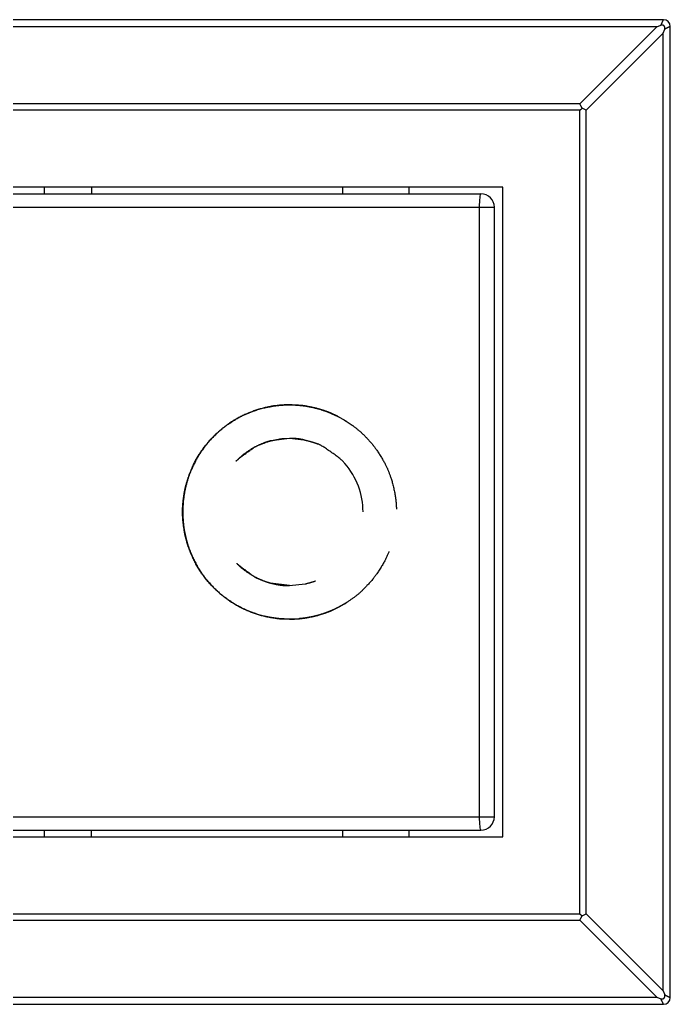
# Model space of a CAD drawing. Extents: x 2.69 to 8.09, y 2.38 to 7.06.
# Drawn here: x 3.1997 to 3.2954, y 6.3112 to 6.4559 of the extents above; entities that cross this region are included whole.
import ezdxf

# ---------------------------------------------------------------- set-up
doc = ezdxf.new("R2010")
doc.units = 0
doc.header["$LTSCALE"] = 0.5
doc.layers.add('TANGENT_LINES', color=7, linetype='CONTINUOUS')
doc.layers.add('VISIBLE', color=7, linetype='CONTINUOUS')

msp = doc.modelspace()

# ---------------------------------------------------------------- linework, layer by layer
at = {"layer": 'TANGENT_LINES'}
for p, q in [((3.29341, 6.45483), (3.09361, 6.45483)), ((3.29433, 6.45391), (3.28302, 6.44259)), ((3.29433, 6.31316), (3.29433, 6.45391)), ((3.28209, 6.44351), (3.10493, 6.44351)), ((3.28209, 6.44259), (3.10493, 6.44259)), ((3.28209, 6.32448), (3.28209, 6.44259)), ((3.28302, 6.32448), (3.28302, 6.44259)), ((3.14215, 6.42832), (3.26733, 6.42832)), ((3.26733, 6.33875), (3.26733, 6.42832)), ((3.26733, 6.42832), (3.2695, 6.42832)), ((3.26733, 6.33875), (3.2695, 6.33875)), ((3.10493, 6.32448), (3.28209, 6.32448)), ((3.10493, 6.32355), (3.28209, 6.32355)), ((3.29341, 6.31223), (3.28209, 6.32355)), ((3.09361, 6.31223), (3.29341, 6.31223))]:
    msp.add_line(p, q, dxfattribs=at)
for points in [[(3.29398, 6.45505), (3.29399, 6.45507), (3.294, 6.45509), (3.29402, 6.45512), (3.29403, 6.45514), (3.29404, 6.45516), (3.29405, 6.45518), (3.29406, 6.45521), (3.29407, 6.45523), (3.29408, 6.45525), (3.29409, 6.45527), (3.2941, 6.45529), (3.29411, 6.45531), (3.29412, 6.45534), (3.29413, 6.45536), (3.29415, 6.45538), (3.29416, 6.4554), (3.29417, 6.45542), (3.29418, 6.45544), (3.29418, 6.45546), (3.29419, 6.45548), (3.2942, 6.4555), (3.29421, 6.45552), (3.29422, 6.45553), (3.29423, 6.45555), (3.29424, 6.45557), (3.29425, 6.45559), (3.29426, 6.45561), (3.29427, 6.45562), (3.29428, 6.45564), (3.29428, 6.45566), (3.29429, 6.45567), (3.2943, 6.45569), (3.29431, 6.45571), (3.29432, 6.45572), (3.29432, 6.45574), (3.29433, 6.45575), (3.29434, 6.45577), (3.29435, 6.45578), (3.29435, 6.45579), (3.29436, 6.45581), (3.29436, 6.45582), (3.29437, 6.45583), (3.29437, 6.45584), (3.29438, 6.45585), (3.29438, 6.45585), (3.29439, 6.45586), (3.29439, 6.45587), (3.29439, 6.45587)], [(3.29538, 6.45489), (3.29537, 6.45489), (3.29537, 6.45488), (3.29536, 6.45488), (3.29535, 6.45487), (3.29534, 6.45487), (3.29533, 6.45487), (3.29532, 6.45486), (3.29531, 6.45485), (3.2953, 6.45485), (3.29529, 6.45484), (3.29527, 6.45483), (3.29526, 6.45483), (3.29524, 6.45482), (3.29523, 6.45481), (3.29521, 6.4548), (3.2952, 6.4548), (3.29518, 6.45479), (3.29516, 6.45478), (3.29515, 6.45477), (3.29513, 6.45476), (3.29511, 6.45475), (3.29509, 6.45474), (3.29508, 6.45474), (3.29506, 6.45473), (3.29504, 6.45472), (3.29502, 6.45471), (3.295, 6.4547), (3.29498, 6.45469), (3.29496, 6.45468), (3.29494, 6.45467), (3.29492, 6.45466), (3.2949, 6.45465), (3.29488, 6.45464), (3.29486, 6.45463), (3.29484, 6.45462), (3.29482, 6.45461), (3.2948, 6.4546), (3.29478, 6.45459), (3.29475, 6.45458), (3.29473, 6.45457), (3.29471, 6.45456), (3.29469, 6.45454), (3.29467, 6.45453), (3.29464, 6.45452), (3.29462, 6.45451), (3.2946, 6.4545), (3.29458, 6.45449), (3.29455, 6.45448)], [(3.26733, 6.42832), (3.26733, 6.4287), (3.26734, 6.42907), (3.26736, 6.42941), (3.26739, 6.42971), (3.26742, 6.42995), (3.26745, 6.43013), (3.26749, 6.43025), (3.26753, 6.43028)], [(3.26753, 6.33678), (3.26749, 6.33682), (3.26745, 6.33693), (3.26742, 6.33711), (3.26739, 6.33736), (3.26736, 6.33765), (3.26734, 6.338), (3.26733, 6.33836), (3.26733, 6.33875)], [(3.29439, 6.31119), (3.29439, 6.3112), (3.29439, 6.3112), (3.29438, 6.31121), (3.29438, 6.31122), (3.29437, 6.31123), (3.29437, 6.31124), (3.29436, 6.31125), (3.29436, 6.31126), (3.29435, 6.31127), (3.29435, 6.31128), (3.29434, 6.3113), (3.29433, 6.31131), (3.29432, 6.31133), (3.29432, 6.31134), (3.29431, 6.31136), (3.2943, 6.31137), (3.29429, 6.31139), (3.29428, 6.31141), (3.29428, 6.31142), (3.29427, 6.31144), (3.29426, 6.31146), (3.29425, 6.31148), (3.29424, 6.31149), (3.29423, 6.31151), (3.29422, 6.31153), (3.29421, 6.31155), (3.2942, 6.31157), (3.29419, 6.31159), (3.29418, 6.31161), (3.29418, 6.31163), (3.29417, 6.31165), (3.29416, 6.31167), (3.29415, 6.31169), (3.29413, 6.31171), (3.29412, 6.31173), (3.29411, 6.31175), (3.2941, 6.31177), (3.29409, 6.31179), (3.29408, 6.31181), (3.29407, 6.31184), (3.29406, 6.31186), (3.29405, 6.31188), (3.29404, 6.3119), (3.29403, 6.31192), (3.29402, 6.31195), (3.294, 6.31197), (3.29399, 6.31199), (3.29398, 6.31201)], [(3.29455, 6.31259), (3.29458, 6.31257), (3.2946, 6.31256), (3.29462, 6.31255), (3.29464, 6.31254), (3.29467, 6.31253), (3.29469, 6.31252), (3.29471, 6.31251), (3.29473, 6.3125), (3.29475, 6.31249), (3.29478, 6.31248), (3.2948, 6.31247), (3.29482, 6.31245), (3.29484, 6.31244), (3.29486, 6.31243), (3.29488, 6.31242), (3.2949, 6.31241), (3.29492, 6.3124), (3.29494, 6.31239), (3.29496, 6.31238), (3.29498, 6.31237), (3.295, 6.31236), (3.29502, 6.31236), (3.29504, 6.31235), (3.29506, 6.31234), (3.29508, 6.31233), (3.29509, 6.31232), (3.29511, 6.31231), (3.29513, 6.3123), (3.29515, 6.31229), (3.29516, 6.31228), (3.29518, 6.31228), (3.2952, 6.31227), (3.29521, 6.31226), (3.29523, 6.31225), (3.29524, 6.31224), (3.29526, 6.31224), (3.29527, 6.31223), (3.29529, 6.31222), (3.2953, 6.31222), (3.29531, 6.31221), (3.29532, 6.3122), (3.29533, 6.3122), (3.29534, 6.31219), (3.29535, 6.31219), (3.29536, 6.31219), (3.29537, 6.31218), (3.29537, 6.31218), (3.29538, 6.31217)]]:
    msp.add_lwpolyline(points, dxfattribs=at)
at = {"layer": 'VISIBLE'}
for p, q in [((3.29439, 6.45587), (3.09262, 6.45587)), ((3.29341, 6.45483), (3.28209, 6.44351)), ((3.29341, 6.45483), (3.29398, 6.45505)), ((3.29433, 6.45391), (3.29455, 6.45448)), ((3.29538, 6.31217), (3.29538, 6.45489)), ((3.28209, 6.44259), (3.28239, 6.44288)), ((3.27077, 6.43127), (3.11625, 6.43127)), ((3.20335, 6.43028), (3.20335, 6.43127)), ((3.21024, 6.43127), (3.21024, 6.43028)), ((3.24715, 6.43127), (3.24715, 6.43028)), ((3.25699, 6.43028), (3.25699, 6.43127)), ((3.27077, 6.3358), (3.27077, 6.43127)), ((3.14111, 6.43028), (3.26753, 6.43028)), ((3.2695, 6.33875), (3.2695, 6.42832)), ((3.23392, 6.39831), (3.23414, 6.39839)), ((3.23455, 6.39853), (3.23562, 6.39883)), ((3.24575, 6.39792), (3.24677, 6.39743)), ((3.24771, 6.39688), (3.24647, 6.39758)), ((3.24771, 6.39688), (3.24859, 6.39629)), ((3.23936, 6.39435), (3.23667, 6.39401)), ((3.2385, 6.39432), (3.23935, 6.39436)), ((3.23935, 6.39436), (3.24149, 6.39415)), ((3.24347, 6.39355), (3.24146, 6.39415)), ((3.23935, 6.37271), (3.23656, 6.37307)), ((3.23936, 6.37271), (3.24166, 6.37296)), ((3.24577, 6.36915), (3.24677, 6.36964)), ((3.24772, 6.37019), (3.24647, 6.36948)), ((3.23413, 6.36868), (3.23391, 6.36876)), ((3.23561, 6.36824), (3.23454, 6.36854)), ((3.23805, 6.36784), (3.23936, 6.36778)), ((3.24074, 6.36785), (3.23935, 6.36778)), ((3.23936, 6.36778), (3.23935, 6.36778)), ((3.14215, 6.33875), (3.26733, 6.33875)), ((3.11625, 6.3358), (3.27077, 6.3358)), ((3.14111, 6.33678), (3.26753, 6.33678)), ((3.20335, 6.3358), (3.20335, 6.33678)), ((3.21024, 6.3358), (3.21024, 6.33678)), ((3.24715, 6.33678), (3.24715, 6.3358)), ((3.25699, 6.3358), (3.25699, 6.33678)), ((3.28209, 6.32448), (3.28239, 6.32418)), ((3.29433, 6.31316), (3.28302, 6.32448)), ((3.29433, 6.31316), (3.29455, 6.31259)), ((3.09262, 6.31119), (3.29439, 6.31119)), ((3.29341, 6.31223), (3.29398, 6.31201))]:
    msp.add_line(p, q, dxfattribs=at)
for points in [[(3.29455, 6.45448), (3.29456, 6.45449), (3.29456, 6.45451), (3.29457, 6.45452), (3.29457, 6.45453), (3.29457, 6.45455), (3.29458, 6.45456), (3.29458, 6.45458), (3.29458, 6.45459), (3.29458, 6.45461), (3.29459, 6.45462), (3.29459, 6.45464), (3.29459, 6.45465), (3.29459, 6.45467), (3.29459, 6.45468), (3.29458, 6.4547), (3.29458, 6.45471), (3.29458, 6.45473), (3.29458, 6.45474), (3.29457, 6.45476), (3.29457, 6.45477), (3.29457, 6.45479), (3.29456, 6.4548), (3.29456, 6.45482), (3.29455, 6.45483), (3.29454, 6.45484), (3.29454, 6.45486), (3.29453, 6.45487), (3.29452, 6.45488), (3.29452, 6.45489), (3.29451, 6.45491), (3.2945, 6.45492), (3.29449, 6.45493), (3.29448, 6.45494), (3.29447, 6.45495), (3.29446, 6.45496), (3.29445, 6.45497), (3.29444, 6.45498), (3.29443, 6.45499), (3.29442, 6.455), (3.29441, 6.455), (3.2944, 6.45501), (3.29438, 6.45502), (3.29437, 6.45503), (3.29436, 6.45503), (3.29435, 6.45504), (3.29433, 6.45505), (3.29432, 6.45505), (3.29431, 6.45506), (3.2943, 6.45506), (3.29428, 6.45506), (3.29427, 6.45507), (3.29426, 6.45507), (3.29424, 6.45507), (3.29423, 6.45508), (3.29421, 6.45508), (3.2942, 6.45508), (3.29419, 6.45508), (3.29417, 6.45508), (3.29416, 6.45508), (3.29414, 6.45508), (3.29413, 6.45508), (3.29412, 6.45508), (3.2941, 6.45508), (3.29409, 6.45508), (3.29408, 6.45507), (3.29406, 6.45507), (3.29405, 6.45507), (3.29404, 6.45506), (3.29402, 6.45506), (3.29401, 6.45506), (3.294, 6.45505), (3.29398, 6.45505)], [(3.28239, 6.44288), (3.28224, 6.44321), (3.28209, 6.44351)], [(3.28302, 6.44259), (3.28271, 6.44274), (3.28239, 6.44288)], [(3.23936, 6.39928), (3.2393, 6.39928), (3.23923, 6.39928), (3.23915, 6.39928), (3.23906, 6.39928), (3.23896, 6.39928), (3.23885, 6.39927), (3.23872, 6.39926), (3.23857, 6.39926), (3.23842, 6.39925), (3.23825, 6.39923), (3.23808, 6.39922), (3.23791, 6.39921), (3.23773, 6.39919), (3.23755, 6.39917), (3.23738, 6.39915), (3.23721, 6.39913), (3.23704, 6.39911), (3.23688, 6.39909), (3.23672, 6.39906), (3.23656, 6.39903), (3.23641, 6.399), (3.23626, 6.39897), (3.23611, 6.39894), (3.23595, 6.39891), (3.2358, 6.39887), (3.23565, 6.39883), (3.2355, 6.3988), (3.23535, 6.39876), (3.23519, 6.39871), (3.23504, 6.39867), (3.23488, 6.39863), (3.23473, 6.39858), (3.23458, 6.39853), (3.23442, 6.39848), (3.23427, 6.39843), (3.23412, 6.39838), (3.23397, 6.39832), (3.23382, 6.39827), (3.23367, 6.39821), (3.23352, 6.39815), (3.23337, 6.39809), (3.23322, 6.39803), (3.23308, 6.39797), (3.23293, 6.3979), (3.23279, 6.39784), (3.23264, 6.39777), (3.2325, 6.3977), (3.23236, 6.39763), (3.23221, 6.39756), (3.23207, 6.39748), (3.23193, 6.39741), (3.23179, 6.39733), (3.23165, 6.39725), (3.23151, 6.39717), (3.23138, 6.39709), (3.23124, 6.39701), (3.2311, 6.39693), (3.23097, 6.39684), (3.23083, 6.39676), (3.2307, 6.39667), (3.23056, 6.39658), (3.23043, 6.39649), (3.2303, 6.3964), (3.23017, 6.3963), (3.23004, 6.39621), (3.22992, 6.39612), (3.22979, 6.39602), (3.22967, 6.39592), (3.22954, 6.39583), (3.22942, 6.39573), (3.2293, 6.39563), (3.22918, 6.39553), (3.22906, 6.39542), (3.22894, 6.39531), (3.22882, 6.3952), (3.2287, 6.39509), (3.22857, 6.39498), (3.22845, 6.39486), (3.22833, 6.39474), (3.22821, 6.39462), (3.2281, 6.3945), (3.22798, 6.39438), (3.22787, 6.39426), (3.22777, 6.39415), (3.22767, 6.39404), (3.22758, 6.39394), (3.22749, 6.39384), (3.22741, 6.39375), (3.22733, 6.39366), (3.22726, 6.39357), (3.2272, 6.39349), (3.22713, 6.39341), (3.22706, 6.39332), (3.227, 6.39324), (3.22693, 6.39315), (3.22686, 6.39306), (3.2268, 6.39297), (3.22673, 6.39288), (3.22666, 6.39279), (3.22659, 6.39269), (3.22653, 6.3926), (3.22646, 6.3925), (3.2264, 6.39241), (3.22633, 6.39231), (3.22627, 6.39222), (3.22621, 6.39213), (3.22615, 6.39203), (3.22609, 6.39194), (3.22604, 6.39186), (3.22598, 6.39177), (3.22593, 6.39168), (3.22587, 6.39159), (3.22581, 6.39149), (3.22575, 6.39138), (3.22569, 6.39127), (3.22562, 6.39114), (3.22555, 6.391), (3.22548, 6.39086), (3.2254, 6.39071), (3.22532, 6.39056), (3.22525, 6.39041), (3.22518, 6.39026), (3.22511, 6.39011), (3.22504, 6.38997), (3.22498, 6.38983), (3.22492, 6.38971), (3.22487, 6.38959), (3.22483, 6.38949), (3.22479, 6.38938), (3.22475, 6.38928), (3.22471, 6.38919), (3.22468, 6.38909), (3.22464, 6.38899), (3.2246, 6.38889), (3.22457, 6.38878), (3.22453, 6.38868), (3.22449, 6.38857), (3.22446, 6.38846), (3.22442, 6.38835), (3.22439, 6.38824), (3.22435, 6.38813), (3.22432, 6.38802), (3.22429, 6.38791), (3.22426, 6.3878), (3.22423, 6.3877), (3.2242, 6.38759), (3.22417, 6.38748), (3.22414, 6.38737), (3.22412, 6.38726), (3.22409, 6.38715), (3.22407, 6.38704), (3.22404, 6.38693), (3.22402, 6.38682), (3.22399, 6.38671), (3.22397, 6.3866), (3.22395, 6.38649), (3.22393, 6.38637), (3.22391, 6.38626), (3.22389, 6.38615), (3.22387, 6.38604), (3.22385, 6.38593), (3.22384, 6.38582), (3.22382, 6.38571), (3.22381, 6.3856), (3.22379, 6.38548), (3.22378, 6.38537), (3.22377, 6.38526), (3.22375, 6.38515), (3.22374, 6.38503), (3.22373, 6.38492), (3.22372, 6.3848), (3.22372, 6.38469), (3.22371, 6.38458), (3.2237, 6.38446), (3.22369, 6.38435), (3.22369, 6.38425), (3.22368, 6.38414), (3.22368, 6.38404), (3.22367, 6.38394), (3.22367, 6.38383), (3.22367, 6.38371), (3.22367, 6.38358), (3.22367, 6.38345), (3.22368, 6.3833), (3.22368, 6.38314), (3.22369, 6.38298), (3.2237, 6.38281), (3.2237, 6.38264), (3.22371, 6.38247), (3.22373, 6.38231), (3.22374, 6.38215), (3.22375, 6.38199), (3.22376, 6.38185), (3.22377, 6.38172), (3.22379, 6.3816), (3.2238, 6.38148), (3.22382, 6.38138), (3.22383, 6.38127), (3.22385, 6.38117), (3.22387, 6.38107), (3.22388, 6.38096), (3.2239, 6.38085), (3.22392, 6.38074), (3.22394, 6.38063), (3.22396, 6.38052), (3.22398, 6.3804), (3.22401, 6.38029), (3.22403, 6.38018), (3.22406, 6.38007), (3.22408, 6.37996), (3.22411, 6.37985), (3.22413, 6.37974), (3.22416, 6.37963), (3.22419, 6.37952), (3.22422, 6.37941), (3.22425, 6.3793), (3.22428, 6.3792), (3.22431, 6.37909), (3.22434, 6.37898), (3.22437, 6.37887), (3.22441, 6.37876), (3.22444, 6.37865), (3.22448, 6.37854), (3.22451, 6.37843), (3.22455, 6.37833), (3.22459, 6.37822), (3.22463, 6.37811), (3.22467, 6.37801), (3.2247, 6.37791), (3.22474, 6.37781), (3.22478, 6.37771), (3.22481, 6.37762), (3.22485, 6.37752), (3.2249, 6.37741), (3.22495, 6.3773), (3.225, 6.37718), (3.22506, 6.37705), (3.22513, 6.37691), (3.2252, 6.37676), (3.22527, 6.37661), (3.22535, 6.37646), (3.22542, 6.37631), (3.2255, 6.37616), (3.22558, 6.37601), (3.22565, 6.37588), (3.22572, 6.37575), (3.22578, 6.37563), (3.22584, 6.37552), (3.2259, 6.37542), (3.22596, 6.37533), (3.22602, 6.37524), (3.22607, 6.37515), (3.22613, 6.37506), (3.22619, 6.37497), (3.22625, 6.37488), (3.22631, 6.37479), (3.22637, 6.37469), (3.22644, 6.37459), (3.2265, 6.3745), (3.22657, 6.37441), (3.22663, 6.37432), (3.22669, 6.37423), (3.22676, 6.37414), (3.22682, 6.37406), (3.22689, 6.37397), (3.22696, 6.37388), (3.22703, 6.37378), (3.22711, 6.37368), (3.2272, 6.37358), (3.22729, 6.37347), (3.22738, 6.37335), (3.22749, 6.37323), (3.22759, 6.37311), (3.2277, 6.37299), (3.22781, 6.37286), (3.22793, 6.37273), (3.22805, 6.37261), (3.22817, 6.37248), (3.2283, 6.37236), (3.22842, 6.37223), (3.22855, 6.37211), (3.22867, 6.372), (3.2288, 6.37188), (3.22892, 6.37178), (3.22903, 6.37167), (3.22914, 6.37157), (3.22925, 6.37148), (3.22935, 6.3714), (3.22944, 6.37132), (3.22953, 6.37125), (3.22961, 6.37118), (3.2297, 6.37112), (3.22978, 6.37105), (3.22987, 6.37098), (3.22997, 6.37091), (3.23007, 6.37083), (3.23019, 6.37075), (3.23031, 6.37067), (3.23044, 6.37058), (3.23057, 6.37049), (3.23071, 6.3704), (3.23085, 6.3703), (3.23099, 6.37021), (3.23114, 6.37012), (3.23128, 6.37003), (3.23142, 6.36994), (3.23157, 6.36986), (3.23171, 6.36978), (3.23185, 6.3697), (3.23199, 6.36962), (3.23213, 6.36955), (3.23227, 6.36948), (3.23241, 6.36941), (3.23255, 6.36934), (3.23269, 6.36927), (3.23284, 6.36921), (3.23298, 6.36914), (3.23313, 6.36908), (3.23328, 6.36901), (3.23343, 6.36895), (3.23358, 6.36889), (3.23372, 6.36883), (3.23387, 6.36878), (3.23402, 6.36872), (3.23417, 6.36867), (3.23432, 6.36862), (3.23447, 6.36857), (3.23461, 6.36852), (3.23476, 6.36847), (3.23491, 6.36843), (3.23506, 6.36838), (3.23521, 6.36834), (3.23536, 6.3683), (3.23552, 6.36826), (3.23569, 6.36822), (3.23586, 6.36818), (3.23603, 6.36814), (3.23621, 6.36811), (3.23639, 6.36807), (3.23657, 6.36804), (3.23675, 6.36801), (3.23692, 6.36798), (3.23709, 6.36796), (3.23724, 6.36793), (3.23739, 6.36791), (3.23752, 6.36789), (3.23764, 6.36788), (3.23774, 6.36787), (3.23783, 6.36786), (3.23791, 6.36785), (3.23798, 6.36784), (3.23805, 6.36784)], [(3.22466, 6.38911), (3.22467, 6.38912), (3.22468, 6.38915), (3.22471, 6.38922), (3.22474, 6.3893), (3.22479, 6.38941), (3.22484, 6.38954), (3.2249, 6.38969), (3.22497, 6.38984), (3.22504, 6.39001), (3.22512, 6.39018), (3.2252, 6.39034), (3.22527, 6.39051), (3.22535, 6.39067), (3.22542, 6.39082), (3.2255, 6.39097), (3.22557, 6.3911), (3.22564, 6.39124), (3.22571, 6.39136), (3.22578, 6.39149), (3.22586, 6.3916), (3.22593, 6.39172), (3.226, 6.39184), (3.22608, 6.39196), (3.22615, 6.39207), (3.22623, 6.39219), (3.22631, 6.39231), (3.2264, 6.39243), (3.22648, 6.39256), (3.22657, 6.39268), (3.22665, 6.3928), (3.22674, 6.39292), (3.22683, 6.39304), (3.22692, 6.39316), (3.22701, 6.39328), (3.2271, 6.3934), (3.22719, 6.39351), (3.22729, 6.39362), (3.22738, 6.39374), (3.22747, 6.39385), (3.22757, 6.39396), (3.22766, 6.39407), (3.22776, 6.39418), (3.22786, 6.39428), (3.22797, 6.39439), (3.22807, 6.3945), (3.22818, 6.39461), (3.2283, 6.39472), (3.22841, 6.39483), (3.22853, 6.39494), (3.22864, 6.39505), (3.22875, 6.39515), (3.22887, 6.39526), (3.22898, 6.39536), (3.22908, 6.39545), (3.22919, 6.39554), (3.22928, 6.39562), (3.22937, 6.3957), (3.22946, 6.39577), (3.22954, 6.39584), (3.22961, 6.3959), (3.22969, 6.39596), (3.22977, 6.39602), (3.22985, 6.39608), (3.22994, 6.39615), (3.23004, 6.39622), (3.23014, 6.39629), (3.23025, 6.39637), (3.23036, 6.39645), (3.23048, 6.39653), (3.23061, 6.39661), (3.23074, 6.3967), (3.23087, 6.39679), (3.231, 6.39687), (3.23114, 6.39696), (3.23128, 6.39704), (3.23141, 6.39712), (3.23155, 6.3972), (3.23168, 6.39728), (3.23181, 6.39735), (3.23194, 6.39743), (3.23208, 6.3975), (3.23221, 6.39756), (3.23234, 6.39763), (3.23246, 6.39769), (3.23259, 6.39775), (3.23272, 6.39781), (3.23284, 6.39787), (3.23296, 6.39792), (3.23309, 6.39797), (3.23321, 6.39802), (3.23333, 6.39807), (3.23344, 6.39812), (3.23356, 6.39817), (3.23368, 6.39822), (3.2338, 6.39826), (3.23392, 6.39831)], [(3.23414, 6.39839), (3.23414, 6.39839), (3.23415, 6.39839), (3.23416, 6.3984), (3.23417, 6.3984), (3.23418, 6.3984), (3.23419, 6.39841), (3.2342, 6.39841), (3.23421, 6.39842), (3.23422, 6.39842), (3.23423, 6.39842), (3.23424, 6.39843), (3.23426, 6.39843), (3.23427, 6.39843), (3.23428, 6.39844), (3.23429, 6.39844), (3.23431, 6.39845), (3.23432, 6.39845), (3.23433, 6.39846), (3.23435, 6.39846), (3.23436, 6.39847), (3.23438, 6.39847), (3.23439, 6.39848), (3.23441, 6.39848), (3.23442, 6.39849), (3.23444, 6.39849), (3.23445, 6.3985), (3.23447, 6.3985), (3.23449, 6.39851), (3.2345, 6.39851), (3.23452, 6.39852), (3.23453, 6.39852), (3.23455, 6.39853)], [(3.23562, 6.39883), (3.23564, 6.39884), (3.23567, 6.39884), (3.2357, 6.39885), (3.23574, 6.39886), (3.23578, 6.39887), (3.23583, 6.39888), (3.23589, 6.39889), (3.23596, 6.39891), (3.23604, 6.39892), (3.23612, 6.39894), (3.23621, 6.39896), (3.23631, 6.39898), (3.23641, 6.39899), (3.23652, 6.39901), (3.23663, 6.39903), (3.23674, 6.39905), (3.23686, 6.39907), (3.23698, 6.39909), (3.2371, 6.39911), (3.23722, 6.39913), (3.23734, 6.39915), (3.23746, 6.39916), (3.23758, 6.39918), (3.23769, 6.39919), (3.23781, 6.3992), (3.23792, 6.39922), (3.23803, 6.39922), (3.23814, 6.39923), (3.23824, 6.39924), (3.23835, 6.39925), (3.23845, 6.39925), (3.23856, 6.39926), (3.23866, 6.39926), (3.23876, 6.39927), (3.23886, 6.39927), (3.23896, 6.39927), (3.23906, 6.39927), (3.23916, 6.39928), (3.23926, 6.39928), (3.23935, 6.39928)], [(3.23935, 6.39928), (3.2394, 6.39928), (3.23945, 6.39928), (3.2395, 6.39928), (3.23956, 6.39928), (3.23962, 6.39928), (3.23969, 6.39928), (3.23976, 6.39927), (3.23985, 6.39927), (3.23994, 6.39927), (3.24004, 6.39926), (3.24014, 6.39926), (3.24025, 6.39925), (3.24037, 6.39924), (3.24049, 6.39924), (3.24061, 6.39923), (3.24074, 6.39922), (3.24087, 6.3992), (3.241, 6.39919), (3.24113, 6.39918), (3.24126, 6.39916), (3.24139, 6.39915), (3.24152, 6.39913), (3.24165, 6.39911), (3.24178, 6.39909), (3.24191, 6.39907), (3.24203, 6.39905), (3.24215, 6.39903), (3.24227, 6.39901), (3.24238, 6.39898), (3.24249, 6.39896), (3.2426, 6.39894), (3.24271, 6.39892), (3.24281, 6.3989), (3.2429, 6.39887), (3.24299, 6.39885), (3.24308, 6.39883), (3.24317, 6.39881), (3.24325, 6.39879), (3.24333, 6.39877), (3.2434, 6.39875), (3.24348, 6.39873), (3.24355, 6.39871), (3.24363, 6.39869), (3.24371, 6.39867), (3.24379, 6.39864), (3.24387, 6.39862), (3.24396, 6.39859), (3.24404, 6.39856), (3.24413, 6.39853), (3.24422, 6.3985), (3.24432, 6.39847), (3.24441, 6.39844), (3.2445, 6.39841), (3.2446, 6.39838), (3.24469, 6.39835), (3.24479, 6.39831)], [(3.2448, 6.39831), (3.24475, 6.39833), (3.24469, 6.39835), (3.24464, 6.39837), (3.24458, 6.39839), (3.24451, 6.39841), (3.24445, 6.39843), (3.24438, 6.39846), (3.2443, 6.39848), (3.24422, 6.39851), (3.24414, 6.39854), (3.24405, 6.39856), (3.24395, 6.39859), (3.24386, 6.39862), (3.24375, 6.39865), (3.24365, 6.39868), (3.24354, 6.39871), (3.24343, 6.39874), (3.24332, 6.39877), (3.24321, 6.3988), (3.2431, 6.39883), (3.24298, 6.39886), (3.24287, 6.39888), (3.24276, 6.39891), (3.24265, 6.39893), (3.24254, 6.39895), (3.24243, 6.39897), (3.24232, 6.39899), (3.24222, 6.39901), (3.24212, 6.39903), (3.24203, 6.39905), (3.24194, 6.39907), (3.24185, 6.39908), (3.24177, 6.39909), (3.2417, 6.39911), (3.24163, 6.39912), (3.24156, 6.39913), (3.24149, 6.39914), (3.24142, 6.39915), (3.24135, 6.39916), (3.24127, 6.39916), (3.24119, 6.39917), (3.2411, 6.39918), (3.24101, 6.39919), (3.24091, 6.3992), (3.2408, 6.3992), (3.24069, 6.39921), (3.24057, 6.39922), (3.24045, 6.39923), (3.24032, 6.39923), (3.24019, 6.39924), (3.24006, 6.39925), (3.23992, 6.39925), (3.23978, 6.39926), (3.23964, 6.39927), (3.2395, 6.39927), (3.23936, 6.39928)], [(3.24479, 6.39831), (3.24482, 6.3983), (3.24485, 6.39829), (3.24488, 6.39828), (3.24491, 6.39827), (3.24494, 6.39825), (3.24498, 6.39824), (3.24501, 6.39823), (3.24504, 6.39822), (3.24507, 6.39821), (3.2451, 6.39819), (3.24513, 6.39818), (3.24516, 6.39817), (3.24519, 6.39816), (3.24522, 6.39815), (3.24525, 6.39813), (3.24528, 6.39812), (3.24532, 6.39811), (3.24534, 6.3981), (3.24537, 6.39808), (3.2454, 6.39807), (3.24543, 6.39806), (3.24546, 6.39805), (3.24549, 6.39803), (3.24552, 6.39802), (3.24555, 6.39801), (3.24558, 6.398), (3.24561, 6.39798), (3.24564, 6.39797), (3.24567, 6.39796), (3.2457, 6.39795), (3.24572, 6.39793), (3.24575, 6.39792)], [(3.24647, 6.39758), (3.24641, 6.39761), (3.24636, 6.39764), (3.2463, 6.39766), (3.24625, 6.39769), (3.24619, 6.39772), (3.24613, 6.39774), (3.24608, 6.39777), (3.24602, 6.3978), (3.24597, 6.39782), (3.24591, 6.39785), (3.24586, 6.39787), (3.2458, 6.3979), (3.24575, 6.39792), (3.24569, 6.39795), (3.24564, 6.39797), (3.24559, 6.39799), (3.24554, 6.39802), (3.24549, 6.39804), (3.24544, 6.39806), (3.24538, 6.39808), (3.24533, 6.3981), (3.24529, 6.39812), (3.24524, 6.39814), (3.24519, 6.39816), (3.24514, 6.39818), (3.24509, 6.3982), (3.24504, 6.39822), (3.24499, 6.39824), (3.24495, 6.39825), (3.2449, 6.39827), (3.24485, 6.39829), (3.2448, 6.39831)], [(3.24859, 6.39629), (3.24862, 6.39627), (3.24865, 6.39625), (3.24868, 6.39622), (3.24872, 6.3962), (3.24875, 6.39617), (3.2488, 6.39614), (3.24885, 6.3961), (3.2489, 6.39605), (3.24897, 6.39601), (3.24903, 6.39595), (3.24911, 6.3959), (3.24918, 6.39584), (3.24926, 6.39577), (3.24935, 6.3957), (3.24943, 6.39563), (3.24952, 6.39556), (3.24961, 6.39548), (3.2497, 6.3954), (3.2498, 6.39532), (3.24989, 6.39524), (3.24998, 6.39516), (3.25007, 6.39507), (3.25017, 6.39498), (3.25026, 6.3949), (3.25034, 6.39481), (3.25043, 6.39472), (3.25052, 6.39464), (3.2506, 6.39455), (3.25069, 6.39446), (3.25077, 6.39437), (3.25086, 6.39428), (3.25094, 6.39419), (3.25102, 6.3941), (3.2511, 6.394), (3.25118, 6.39391), (3.25126, 6.39382), (3.25135, 6.39373), (3.25143, 6.39364), (3.25151, 6.39355), (3.25159, 6.39345)], [(3.23414, 6.39302), (3.23418, 6.39304), (3.23422, 6.39306), (3.23426, 6.39309), (3.23431, 6.39311), (3.23435, 6.39314), (3.2344, 6.39316), (3.23445, 6.39318), (3.2345, 6.39321), (3.23455, 6.39324), (3.23461, 6.39326), (3.23467, 6.39329), (3.23473, 6.39332), (3.2348, 6.39335), (3.23487, 6.39338), (3.23495, 6.39341), (3.23503, 6.39344), (3.23511, 6.39347), (3.2352, 6.3935), (3.23528, 6.39354), (3.23537, 6.39357), (3.23547, 6.3936), (3.23556, 6.39364), (3.23566, 6.39367), (3.23576, 6.39371), (3.23586, 6.39374), (3.23596, 6.39378), (3.23606, 6.39382), (3.23617, 6.39385), (3.23627, 6.39389), (3.23638, 6.39392), (3.23648, 6.39396), (3.23659, 6.394)], [(3.23667, 6.39401), (3.23661, 6.394), (3.23654, 6.39398), (3.23648, 6.39396), (3.23642, 6.39395), (3.23636, 6.39393), (3.2363, 6.39391), (3.23623, 6.39389), (3.23617, 6.39387), (3.2361, 6.39385), (3.23603, 6.39383), (3.23596, 6.39381), (3.23589, 6.39378), (3.23582, 6.39376), (3.23575, 6.39373), (3.23567, 6.3937), (3.23559, 6.39367), (3.23551, 6.39364), (3.23543, 6.3936), (3.23535, 6.39357), (3.23527, 6.39353), (3.23518, 6.39349), (3.2351, 6.39346), (3.23501, 6.39342), (3.23492, 6.39338), (3.23483, 6.39334), (3.23474, 6.39329), (3.23465, 6.39325), (3.23456, 6.39321), (3.23447, 6.39317), (3.23437, 6.39312), (3.23428, 6.39308), (3.23419, 6.39304)], [(3.23659, 6.394), (3.23667, 6.39401), (3.23676, 6.39403), (3.23685, 6.39405), (3.23693, 6.39406), (3.23701, 6.39408), (3.2371, 6.3941), (3.23718, 6.39411), (3.23726, 6.39413), (3.23734, 6.39414), (3.23742, 6.39416), (3.2375, 6.39417), (3.23757, 6.39419), (3.23764, 6.3942), (3.23771, 6.39421), (3.23778, 6.39423), (3.23785, 6.39424), (3.23791, 6.39425), (3.23797, 6.39426), (3.23803, 6.39427), (3.23808, 6.39428), (3.23813, 6.39429), (3.23818, 6.39429), (3.23822, 6.3943), (3.23826, 6.3943), (3.2383, 6.39431), (3.23833, 6.39431), (3.23836, 6.39431), (3.23839, 6.39432), (3.23842, 6.39432), (3.23845, 6.39432), (3.23848, 6.39432), (3.2385, 6.39432)], [(3.24146, 6.39415), (3.2414, 6.39416), (3.24134, 6.39417), (3.24128, 6.39418), (3.24122, 6.39419), (3.24116, 6.3942), (3.2411, 6.39421), (3.24104, 6.39422), (3.24098, 6.39423), (3.24092, 6.39424), (3.24086, 6.39425), (3.24079, 6.39426), (3.24073, 6.39427), (3.24067, 6.39428), (3.2406, 6.39428), (3.24054, 6.39429), (3.24047, 6.3943), (3.2404, 6.3943), (3.24034, 6.39431), (3.24027, 6.39431), (3.2402, 6.39432), (3.24013, 6.39432), (3.24007, 6.39433), (3.24, 6.39433), (3.23993, 6.39433), (3.23986, 6.39434), (3.23979, 6.39434), (3.23972, 6.39434), (3.23965, 6.39435), (3.23957, 6.39435), (3.2395, 6.39435), (3.23943, 6.39435), (3.23936, 6.39435)], [(3.24149, 6.39415), (3.24157, 6.39412), (3.24165, 6.3941), (3.24173, 6.39408), (3.24182, 6.39406), (3.2419, 6.39404), (3.24198, 6.39402), (3.24206, 6.394), (3.24213, 6.39398), (3.24221, 6.39396), (3.24229, 6.39394), (3.24236, 6.39392), (3.24243, 6.3939), (3.24251, 6.39388), (3.24258, 6.39386), (3.24264, 6.39384), (3.24271, 6.39382), (3.24277, 6.3938), (3.24283, 6.39378), (3.24289, 6.39376), (3.24295, 6.39375), (3.243, 6.39373), (3.24305, 6.39371), (3.2431, 6.39369), (3.24315, 6.39368), (3.24319, 6.39366), (3.24323, 6.39364), (3.24328, 6.39363), (3.24332, 6.39361), (3.24336, 6.39359), (3.2434, 6.39358), (3.24344, 6.39356), (3.24347, 6.39354)], [(3.23153, 6.39101), (3.23155, 6.39103), (3.23157, 6.39105), (3.23159, 6.39108), (3.23162, 6.3911), (3.23164, 6.39113), (3.23167, 6.39116), (3.23171, 6.39119), (3.23175, 6.39123), (3.2318, 6.39127), (3.23186, 6.39132), (3.23192, 6.39137), (3.23199, 6.39142), (3.23206, 6.39148), (3.23214, 6.39154), (3.23223, 6.39161), (3.23231, 6.39167), (3.23241, 6.39174), (3.2325, 6.39182), (3.23261, 6.39189), (3.23271, 6.39197), (3.23282, 6.39205), (3.23293, 6.39213), (3.23304, 6.39221), (3.23316, 6.3923), (3.23328, 6.39239), (3.2334, 6.39247), (3.23352, 6.39256), (3.23364, 6.39265), (3.23376, 6.39274), (3.23389, 6.39283), (3.23401, 6.39293), (3.23414, 6.39302)], [(3.23419, 6.39304), (3.23409, 6.39298), (3.234, 6.39292), (3.2339, 6.39286), (3.23381, 6.3928), (3.23371, 6.39274), (3.23362, 6.39268), (3.23352, 6.39262), (3.23343, 6.39256), (3.23334, 6.3925), (3.23325, 6.39244), (3.23316, 6.39238), (3.23307, 6.39232), (3.23298, 6.39226), (3.2329, 6.3922), (3.23281, 6.39214), (3.23273, 6.39208), (3.23265, 6.39202), (3.23258, 6.39196), (3.2325, 6.39189), (3.23243, 6.39183), (3.23235, 6.39177), (3.23228, 6.39171), (3.23222, 6.39165), (3.23215, 6.39159), (3.23208, 6.39153), (3.23202, 6.39147), (3.23195, 6.39141), (3.23189, 6.39134), (3.23182, 6.39128), (3.23176, 6.39122), (3.2317, 6.39116), (3.23164, 6.3911)], [(3.24752, 6.39064), (3.24749, 6.39068), (3.24745, 6.39073), (3.24742, 6.39078), (3.24738, 6.39083), (3.24733, 6.39088), (3.24728, 6.39094), (3.24722, 6.391), (3.24715, 6.39107), (3.24707, 6.39114), (3.24698, 6.39122), (3.24688, 6.3913), (3.24677, 6.39139), (3.24665, 6.39149), (3.24652, 6.39159), (3.24638, 6.3917), (3.24623, 6.3918), (3.24608, 6.39192), (3.24593, 6.39203), (3.24577, 6.39214), (3.24561, 6.39225), (3.24545, 6.39237), (3.24529, 6.39248), (3.24513, 6.39259), (3.24498, 6.39269), (3.24482, 6.3928), (3.24468, 6.39289), (3.24453, 6.39299), (3.2444, 6.39307), (3.24427, 6.39315), (3.24415, 6.39322), (3.24405, 6.39328), (3.24395, 6.39334), (3.24387, 6.39338), (3.24379, 6.39342), (3.24373, 6.39345), (3.24367, 6.39348), (3.24361, 6.3935), (3.24356, 6.39352), (3.24351, 6.39353), (3.24347, 6.39355)], [(3.25159, 6.39345), (3.25161, 6.39342), (3.25164, 6.39339), (3.25167, 6.39336), (3.2517, 6.39332), (3.25173, 6.39327), (3.25177, 6.39322), (3.25182, 6.39316), (3.25187, 6.39309), (3.25193, 6.39301), (3.25199, 6.39292), (3.25206, 6.39282), (3.25213, 6.39271), (3.25221, 6.3926), (3.25229, 6.39248), (3.25237, 6.39236), (3.25246, 6.39223), (3.25254, 6.3921), (3.25263, 6.39197), (3.25271, 6.39183), (3.2528, 6.3917), (3.25288, 6.39156), (3.25297, 6.39143), (3.25305, 6.3913), (3.25312, 6.39117), (3.2532, 6.39104), (3.25327, 6.39092), (3.25333, 6.3908), (3.25339, 6.39069), (3.25345, 6.39058), (3.2535, 6.39047), (3.25355, 6.39037), (3.2536, 6.39027), (3.25364, 6.39018), (3.25369, 6.39008), (3.25373, 6.38999), (3.25377, 6.3899), (3.2538, 6.38981), (3.25384, 6.38972), (3.25388, 6.38963), (3.25391, 6.38955)], [(3.25391, 6.38955), (3.25395, 6.38946), (3.25398, 6.38938), (3.25402, 6.38929), (3.25405, 6.3892), (3.25409, 6.38911), (3.25412, 6.38901), (3.25416, 6.38891), (3.2542, 6.38881), (3.25424, 6.38869), (3.25428, 6.38857), (3.25432, 6.38844), (3.25436, 6.3883), (3.2544, 6.38816), (3.25445, 6.38801), (3.25449, 6.38786), (3.25454, 6.3877), (3.25458, 6.38753), (3.25462, 6.38737), (3.25466, 6.3872), (3.2547, 6.38703), (3.25474, 6.38685), (3.25478, 6.38668), (3.25482, 6.38651), (3.25485, 6.38634), (3.25488, 6.38617), (3.25491, 6.38601), (3.25493, 6.38585), (3.25496, 6.38569), (3.25498, 6.38553), (3.255, 6.38538), (3.25501, 6.38523), (3.25503, 6.38508), (3.25504, 6.38493), (3.25505, 6.38478), (3.25506, 6.38464), (3.25507, 6.3845), (3.25508, 6.38435), (3.25509, 6.38421), (3.25509, 6.38407), (3.2551, 6.38393)], [(3.224, 6.38685), (3.22401, 6.3869), (3.22402, 6.38695), (3.22403, 6.38701), (3.22405, 6.38706), (3.22406, 6.38711), (3.22407, 6.38717), (3.22408, 6.38722), (3.2241, 6.38728), (3.22411, 6.38734), (3.22413, 6.3874), (3.22414, 6.38746), (3.22416, 6.38752), (3.22418, 6.38759), (3.2242, 6.38765), (3.22422, 6.38772), (3.22424, 6.3878), (3.22426, 6.38787), (3.22428, 6.38794), (3.22431, 6.38802), (3.22433, 6.3881), (3.22436, 6.38818), (3.22438, 6.38826), (3.22441, 6.38834), (3.22443, 6.38842), (3.22446, 6.3885), (3.22449, 6.38859), (3.22452, 6.38867), (3.22455, 6.38876), (3.22458, 6.38885), (3.2246, 6.38893), (3.22463, 6.38902), (3.22466, 6.38911)], [(3.22401, 6.38016), (3.22401, 6.38019), (3.224, 6.38022), (3.22399, 6.38026), (3.22398, 6.38031), (3.22397, 6.38038), (3.22395, 6.38046), (3.22394, 6.38056), (3.22392, 6.38066), (3.2239, 6.38078), (3.22388, 6.38091), (3.22386, 6.38104), (3.22384, 6.38118), (3.22382, 6.38132), (3.2238, 6.38145), (3.22378, 6.38159), (3.22376, 6.38172), (3.22374, 6.38184), (3.22373, 6.38196), (3.22372, 6.38206), (3.22371, 6.38215), (3.2237, 6.38224), (3.22369, 6.38232), (3.22368, 6.3824), (3.22368, 6.38248), (3.22367, 6.38256), (3.22367, 6.38264), (3.22367, 6.38272), (3.22367, 6.38281), (3.22366, 6.38291), (3.22366, 6.38302), (3.22366, 6.38313), (3.22366, 6.38324), (3.22366, 6.38336), (3.22365, 6.38348), (3.22365, 6.38361), (3.22365, 6.38374), (3.22366, 6.38387), (3.22366, 6.384), (3.22366, 6.38414), (3.22367, 6.38427), (3.22367, 6.38441), (3.22368, 6.38454), (3.22369, 6.38467), (3.2237, 6.3848), (3.22371, 6.38493), (3.22372, 6.38506), (3.22373, 6.38518), (3.22375, 6.38531), (3.22376, 6.38543), (3.22378, 6.38554), (3.22379, 6.38566), (3.22381, 6.38577), (3.22382, 6.38588), (3.22384, 6.38598), (3.22386, 6.38608), (3.22387, 6.38617), (3.22389, 6.38627), (3.2239, 6.38635), (3.22392, 6.38644), (3.22394, 6.38652), (3.22395, 6.38661), (3.22397, 6.38669), (3.22398, 6.38677), (3.224, 6.38685)], [(3.2248, 6.37761), (3.22477, 6.37768), (3.22474, 6.37776), (3.22471, 6.37783), (3.22469, 6.3779), (3.22466, 6.37798), (3.22463, 6.37805), (3.2246, 6.37813), (3.22457, 6.3782), (3.22455, 6.37828), (3.22452, 6.37836), (3.22449, 6.37843), (3.22447, 6.37851), (3.22444, 6.37859), (3.22442, 6.37866), (3.22439, 6.37874), (3.22437, 6.37882), (3.22434, 6.3789), (3.22432, 6.37898), (3.22429, 6.37907), (3.22427, 6.37915), (3.22425, 6.37923), (3.22423, 6.37931), (3.2242, 6.3794), (3.22418, 6.37948), (3.22416, 6.37957), (3.22414, 6.37965), (3.22412, 6.37974), (3.2241, 6.37982), (3.22408, 6.37991), (3.22405, 6.37999), (3.22403, 6.38008), (3.22401, 6.38016)], [(3.254, 6.37773), (3.25396, 6.37763), (3.25392, 6.37753), (3.25388, 6.37743), (3.25383, 6.37733), (3.25379, 6.37722), (3.25375, 6.37712), (3.2537, 6.37701), (3.25365, 6.37691), (3.2536, 6.3768), (3.25355, 6.37669), (3.25349, 6.37657), (3.25344, 6.37646), (3.25337, 6.37634), (3.25331, 6.37621), (3.25324, 6.37609), (3.25317, 6.37596), (3.25309, 6.37583), (3.25301, 6.37569), (3.25292, 6.37556), (3.25284, 6.37542), (3.25275, 6.37528), (3.25266, 6.37514), (3.25257, 6.375), (3.25248, 6.37486), (3.25239, 6.37473), (3.2523, 6.3746), (3.25221, 6.37447), (3.25213, 6.37435), (3.25205, 6.37424), (3.25198, 6.37413), (3.25191, 6.37404), (3.25184, 6.37395), (3.25179, 6.37387), (3.25174, 6.3738), (3.25169, 6.37374), (3.25166, 6.3737), (3.25163, 6.37366), (3.25161, 6.37364), (3.25159, 6.37362), (3.25158, 6.3736)], [(3.23391, 6.36876), (3.23378, 6.36881), (3.23365, 6.36886), (3.23353, 6.36891), (3.2334, 6.36896), (3.23327, 6.36901), (3.23314, 6.36907), (3.23301, 6.36912), (3.23288, 6.36918), (3.23275, 6.36924), (3.23261, 6.3693), (3.23248, 6.36937), (3.23234, 6.36944), (3.2322, 6.3695), (3.23207, 6.36958), (3.23193, 6.36965), (3.23179, 6.36972), (3.23165, 6.3698), (3.23152, 6.36988), (3.23138, 6.36996), (3.23125, 6.37004), (3.23111, 6.37012), (3.23098, 6.3702), (3.23085, 6.37029), (3.23072, 6.37037), (3.23059, 6.37046), (3.23046, 6.37054), (3.23034, 6.37063), (3.23021, 6.37072), (3.23009, 6.37081), (3.22996, 6.3709), (3.22984, 6.37099), (3.22972, 6.37109), (3.2296, 6.37118), (3.22948, 6.37128), (3.22936, 6.37138), (3.22924, 6.37148), (3.22912, 6.37158), (3.229, 6.37168), (3.22889, 6.37178), (3.22877, 6.37189), (3.22866, 6.37199), (3.22854, 6.3721), (3.22843, 6.3722), (3.22832, 6.37231), (3.22821, 6.37242), (3.22811, 6.37253), (3.228, 6.37264), (3.22789, 6.37275), (3.22779, 6.37287), (3.22768, 6.37298), (3.22758, 6.3731), (3.22748, 6.37322), (3.22738, 6.37334), (3.22728, 6.37346), (3.22718, 6.37358), (3.22708, 6.3737), (3.22698, 6.37382), (3.22689, 6.37394), (3.2268, 6.37407), (3.22671, 6.37419), (3.22662, 6.37431), (3.22653, 6.37444), (3.22644, 6.37456), (3.22635, 6.37468), (3.22627, 6.37481), (3.22619, 6.37493), (3.22611, 6.37506), (3.22602, 6.37519), (3.22594, 6.37532), (3.22586, 6.37546), (3.22578, 6.37559), (3.2257, 6.37574), (3.22562, 6.37589), (3.22554, 6.37604), (3.22546, 6.37619), (3.22538, 6.37635), (3.2253, 6.3765), (3.22523, 6.37665), (3.22516, 6.37679), (3.2251, 6.37692), (3.22504, 6.37705), (3.22499, 6.37716), (3.22494, 6.37726), (3.2249, 6.37735), (3.22487, 6.37742), (3.22485, 6.37749), (3.22482, 6.37755), (3.2248, 6.37761)], [(3.23161, 6.37599), (3.23162, 6.37598), (3.23164, 6.37596), (3.23165, 6.37594), (3.23168, 6.37592), (3.2317, 6.37589), (3.23173, 6.37587), (3.23177, 6.37583), (3.23181, 6.3758), (3.23186, 6.37576), (3.23192, 6.37571), (3.23199, 6.37566), (3.23206, 6.37561), (3.23213, 6.37555), (3.23221, 6.37549), (3.2323, 6.37542), (3.23239, 6.37535), (3.23248, 6.37528), (3.23258, 6.37521), (3.23268, 6.37513), (3.23279, 6.37506), (3.2329, 6.37498), (3.23301, 6.37489), (3.23313, 6.37481), (3.23325, 6.37472), (3.23337, 6.37463), (3.23349, 6.37454), (3.23362, 6.37445), (3.23374, 6.37436), (3.23387, 6.37427), (3.234, 6.37418), (3.23412, 6.37409), (3.23425, 6.37399)], [(3.23429, 6.37397), (3.23419, 6.37403), (3.23409, 6.37409), (3.23399, 6.37415), (3.23389, 6.37421), (3.23379, 6.37428), (3.23369, 6.37434), (3.23359, 6.3744), (3.23349, 6.37446), (3.2334, 6.37452), (3.2333, 6.37458), (3.23321, 6.37465), (3.23312, 6.37471), (3.23303, 6.37477), (3.23294, 6.37483), (3.23285, 6.37489), (3.23277, 6.37495), (3.23269, 6.37501), (3.23261, 6.37507), (3.23254, 6.37513), (3.23246, 6.37518), (3.23239, 6.37524), (3.23232, 6.3753), (3.23226, 6.37536), (3.23219, 6.37542), (3.23213, 6.37547), (3.23207, 6.37553), (3.23201, 6.37559), (3.23195, 6.37564), (3.23189, 6.3757), (3.23183, 6.37576), (3.23177, 6.37582), (3.23171, 6.37587)], [(3.23425, 6.37399), (3.23429, 6.37397), (3.23432, 6.37395), (3.23436, 6.37394), (3.23439, 6.37392), (3.23443, 6.3739), (3.23447, 6.37388), (3.23451, 6.37386), (3.23455, 6.37383), (3.2346, 6.37381), (3.23465, 6.37379), (3.2347, 6.37377), (3.23475, 6.37374), (3.23481, 6.37372), (3.23487, 6.37369), (3.23494, 6.37366), (3.23501, 6.37364), (3.23508, 6.37361), (3.23515, 6.37358), (3.23523, 6.37355), (3.2353, 6.37352), (3.23538, 6.37349), (3.23547, 6.37346), (3.23555, 6.37343), (3.23564, 6.3734), (3.23572, 6.37337), (3.23581, 6.37333), (3.2359, 6.3733), (3.23599, 6.37327), (3.23608, 6.37324), (3.23617, 6.3732), (3.23626, 6.37317), (3.23635, 6.37314)], [(3.23656, 6.37307), (3.23651, 6.37309), (3.23645, 6.3731), (3.2364, 6.37312), (3.23634, 6.37313), (3.23629, 6.37315), (3.23623, 6.37316), (3.23617, 6.37318), (3.23611, 6.3732), (3.23605, 6.37322), (3.23599, 6.37324), (3.23593, 6.37326), (3.23586, 6.37328), (3.2358, 6.37331), (3.23573, 6.37333), (3.23566, 6.37336), (3.23559, 6.37339), (3.23552, 6.37342), (3.23544, 6.37345), (3.23536, 6.37348), (3.23529, 6.37351), (3.23521, 6.37355), (3.23513, 6.37358), (3.23505, 6.37362), (3.23497, 6.37365), (3.23488, 6.37369), (3.2348, 6.37373), (3.23471, 6.37377), (3.23463, 6.37381), (3.23455, 6.37385), (3.23446, 6.37389), (3.23437, 6.37393), (3.23429, 6.37397)], [(3.24166, 6.37296), (3.24173, 6.37298), (3.2418, 6.373), (3.24187, 6.37301), (3.24194, 6.37303), (3.24201, 6.37305), (3.24208, 6.37307), (3.24214, 6.37309), (3.24221, 6.37311), (3.24227, 6.37312), (3.24234, 6.37314), (3.2424, 6.37316), (3.24246, 6.37318), (3.24252, 6.37319), (3.24257, 6.37321), (3.24263, 6.37322), (3.24268, 6.37324), (3.24273, 6.37326), (3.24278, 6.37327), (3.24283, 6.37328), (3.24287, 6.3733), (3.24291, 6.37331), (3.24295, 6.37332), (3.24299, 6.37333), (3.24302, 6.37335), (3.24305, 6.37336), (3.24308, 6.37337), (3.2431, 6.37338), (3.24313, 6.37339), (3.24315, 6.3734), (3.24318, 6.3734), (3.2432, 6.37341), (3.24322, 6.37342)], [(3.25158, 6.3736), (3.25147, 6.37349), (3.25137, 6.37338), (3.25127, 6.37327), (3.25117, 6.37316), (3.25107, 6.37305), (3.25097, 6.37294), (3.25087, 6.37283), (3.25077, 6.37273), (3.25068, 6.37263), (3.25058, 6.37253), (3.25049, 6.37243), (3.2504, 6.37233), (3.25031, 6.37224), (3.25022, 6.37215), (3.25013, 6.37206), (3.25004, 6.37197), (3.24996, 6.37189), (3.24988, 6.37182), (3.2498, 6.37174), (3.24973, 6.37167), (3.24965, 6.37161), (3.24958, 6.37154), (3.24951, 6.37148), (3.24943, 6.37142), (3.24936, 6.37136), (3.24928, 6.3713), (3.24921, 6.37124), (3.24913, 6.37117), (3.24905, 6.37111), (3.24896, 6.37105), (3.24887, 6.37099), (3.24878, 6.37092), (3.24869, 6.37085), (3.24859, 6.37079), (3.2485, 6.37072), (3.2484, 6.37065), (3.24831, 6.37059), (3.24823, 6.37053), (3.24814, 6.37047), (3.24806, 6.37042), (3.24799, 6.37037), (3.24793, 6.37032), (3.24787, 6.37029), (3.24783, 6.37026), (3.24779, 6.37023), (3.24776, 6.37022), (3.24774, 6.3702), (3.24772, 6.37019)], [(3.23635, 6.37314), (3.23646, 6.37311), (3.23657, 6.37309), (3.23668, 6.37306), (3.23679, 6.37304), (3.23689, 6.37301), (3.237, 6.37299), (3.23711, 6.37297), (3.23721, 6.37294), (3.23732, 6.37292), (3.23742, 6.3729), (3.23753, 6.37288), (3.23763, 6.37286), (3.23773, 6.37284), (3.23783, 6.37283), (3.23792, 6.37281), (3.23802, 6.3728), (3.23811, 6.37278), (3.23821, 6.37277), (3.2383, 6.37276), (3.23839, 6.37275), (3.23847, 6.37274), (3.23856, 6.37274), (3.23864, 6.37273), (3.23873, 6.37273), (3.23881, 6.37272), (3.23889, 6.37272), (3.23897, 6.37272), (3.23905, 6.37271), (3.23913, 6.37271), (3.23921, 6.37271), (3.23928, 6.37271), (3.23936, 6.37271)], [(3.24479, 6.36875), (3.24482, 6.36876), (3.24485, 6.36877), (3.24488, 6.36879), (3.24492, 6.3688), (3.24495, 6.36881), (3.24498, 6.36882), (3.24501, 6.36884), (3.24504, 6.36885), (3.24507, 6.36886), (3.24511, 6.36887), (3.24514, 6.36888), (3.24517, 6.3689), (3.2452, 6.36891), (3.24523, 6.36892), (3.24526, 6.36893), (3.24529, 6.36895), (3.24532, 6.36896), (3.24535, 6.36897), (3.24538, 6.36898), (3.24541, 6.369), (3.24544, 6.36901), (3.24547, 6.36902), (3.2455, 6.36903), (3.24553, 6.36905), (3.24556, 6.36906), (3.24559, 6.36907), (3.24562, 6.36908), (3.24565, 6.3691), (3.24568, 6.36911), (3.24571, 6.36912), (3.24574, 6.36914), (3.24577, 6.36915)], [(3.24647, 6.36948), (3.24642, 6.36946), (3.24636, 6.36943), (3.2463, 6.3694), (3.24625, 6.36938), (3.24619, 6.36935), (3.24614, 6.36932), (3.24608, 6.3693), (3.24603, 6.36927), (3.24597, 6.36925), (3.24592, 6.36922), (3.24587, 6.36919), (3.24581, 6.36917), (3.24576, 6.36915), (3.24571, 6.36912), (3.24565, 6.3691), (3.2456, 6.36908), (3.24555, 6.36905), (3.2455, 6.36903), (3.24544, 6.36901), (3.24539, 6.36899), (3.24534, 6.36897), (3.24529, 6.36895), (3.24524, 6.36893), (3.24519, 6.36891), (3.24514, 6.36889), (3.2451, 6.36887), (3.24505, 6.36885), (3.245, 6.36883), (3.24495, 6.36881), (3.2449, 6.36879), (3.24485, 6.36877), (3.2448, 6.36876)], [(3.23454, 6.36854), (3.23452, 6.36855), (3.2345, 6.36855), (3.23448, 6.36856), (3.23447, 6.36856), (3.23445, 6.36857), (3.23443, 6.36858), (3.23441, 6.36858), (3.23439, 6.36859), (3.23437, 6.36859), (3.23436, 6.3686), (3.23434, 6.36861), (3.23432, 6.36861), (3.23431, 6.36862), (3.23429, 6.36862), (3.23428, 6.36863), (3.23426, 6.36863), (3.23425, 6.36864), (3.23424, 6.36864), (3.23422, 6.36865), (3.23421, 6.36865), (3.2342, 6.36865), (3.23419, 6.36866), (3.23418, 6.36866), (3.23417, 6.36866), (3.23417, 6.36866), (3.23416, 6.36867), (3.23415, 6.36867), (3.23415, 6.36867), (3.23414, 6.36867), (3.23414, 6.36867), (3.23414, 6.36868), (3.23413, 6.36868)], [(3.23805, 6.36784), (3.23801, 6.36784), (3.23797, 6.36784), (3.23793, 6.36785), (3.23788, 6.36785), (3.23784, 6.36785), (3.23779, 6.36786), (3.23774, 6.36786), (3.23769, 6.36787), (3.23764, 6.36787), (3.23758, 6.36788), (3.23752, 6.36789), (3.23745, 6.3679), (3.23739, 6.36791), (3.23731, 6.36792), (3.23724, 6.36793), (3.23715, 6.36794), (3.23707, 6.36796), (3.23698, 6.36797), (3.23689, 6.36799), (3.2368, 6.368), (3.23671, 6.36802), (3.23662, 6.36804), (3.23653, 6.36805), (3.23644, 6.36807), (3.23635, 6.36809), (3.23627, 6.3681), (3.23618, 6.36812), (3.23611, 6.36813), (3.23603, 6.36815), (3.23596, 6.36816), (3.2359, 6.36817), (3.23584, 6.36818), (3.23579, 6.3682), (3.23575, 6.3682), (3.23571, 6.36821), (3.23568, 6.36822), (3.23566, 6.36822), (3.23564, 6.36823), (3.23563, 6.36823), (3.23561, 6.36824)], [(3.23935, 6.36778), (3.23933, 6.36778), (3.2393, 6.36778), (3.23927, 6.36778), (3.23924, 6.36778), (3.23921, 6.36778), (3.23918, 6.36778), (3.23915, 6.36778), (3.23912, 6.36779), (3.23908, 6.36779), (3.23905, 6.36779), (3.23902, 6.36779), (3.23898, 6.36779), (3.23894, 6.36779), (3.23891, 6.36779), (3.23887, 6.36779), (3.23882, 6.36779), (3.23878, 6.3678), (3.23874, 6.3678), (3.23869, 6.3678), (3.23865, 6.3678), (3.2386, 6.36781), (3.23855, 6.36781), (3.23851, 6.36781), (3.23846, 6.36781), (3.23841, 6.36782), (3.23836, 6.36782), (3.23831, 6.36782), (3.23826, 6.36783), (3.23821, 6.36783), (3.23816, 6.36783), (3.2381, 6.36784), (3.23805, 6.36784)], [(3.23936, 6.36778), (3.23939, 6.36778), (3.23942, 6.36778), (3.23945, 6.36778), (3.23948, 6.36778), (3.23951, 6.36778), (3.23954, 6.36778), (3.23957, 6.36778), (3.2396, 6.36779), (3.23964, 6.36779), (3.23967, 6.36779), (3.23971, 6.36779), (3.23975, 6.36779), (3.23978, 6.36779), (3.23982, 6.36779), (3.23987, 6.36779), (3.23991, 6.3678), (3.23996, 6.3678), (3.24, 6.3678), (3.24005, 6.3678), (3.2401, 6.3678), (3.24015, 6.36781), (3.2402, 6.36781), (3.24025, 6.36781), (3.2403, 6.36782), (3.24035, 6.36782), (3.24041, 6.36782), (3.24046, 6.36783), (3.24052, 6.36783), (3.24057, 6.36783), (3.24063, 6.36784), (3.24068, 6.36784), (3.24074, 6.36784)], [(3.2448, 6.36876), (3.24476, 6.36874), (3.24471, 6.36872), (3.24466, 6.36871), (3.24461, 6.36869), (3.24456, 6.36867), (3.24451, 6.36865), (3.24445, 6.36863), (3.24439, 6.36861), (3.24433, 6.36859), (3.24426, 6.36857), (3.24419, 6.36854), (3.24411, 6.36852), (3.24403, 6.3685), (3.24394, 6.36847), (3.24386, 6.36844), (3.24377, 6.36842), (3.24368, 6.36839), (3.24359, 6.36837), (3.24349, 6.36834), (3.2434, 6.36831), (3.2433, 6.36829), (3.2432, 6.36826), (3.24311, 6.36824), (3.24301, 6.36822), (3.24291, 6.36819), (3.24282, 6.36817), (3.24272, 6.36815), (3.24263, 6.36813), (3.24254, 6.36811), (3.24245, 6.36809), (3.24236, 6.36807), (3.24227, 6.36806), (3.24218, 6.36804), (3.2421, 6.36803), (3.24201, 6.36801), (3.24193, 6.368), (3.24186, 6.36799), (3.24178, 6.36797), (3.24171, 6.36796), (3.24164, 6.36795), (3.24158, 6.36794), (3.24151, 6.36793), (3.24145, 6.36792), (3.24139, 6.36792), (3.24133, 6.36791), (3.24127, 6.3679), (3.24121, 6.36789), (3.24116, 6.36789), (3.2411, 6.36788), (3.24105, 6.36788), (3.241, 6.36787), (3.24094, 6.36787), (3.24089, 6.36786), (3.24084, 6.36786), (3.24079, 6.36785), (3.24074, 6.36785)], [(3.24074, 6.36784), (3.24079, 6.36785), (3.24085, 6.36785), (3.24091, 6.36786), (3.24097, 6.36787), (3.24104, 6.36787), (3.2411, 6.36788), (3.24117, 6.36789), (3.24125, 6.3679), (3.24133, 6.36791), (3.24142, 6.36792), (3.24151, 6.36793), (3.24161, 6.36795), (3.24171, 6.36797), (3.24182, 6.36798), (3.24193, 6.368), (3.24204, 6.36802), (3.24215, 6.36804), (3.24226, 6.36806), (3.24238, 6.36809), (3.24249, 6.36811), (3.2426, 6.36813), (3.2427, 6.36815), (3.24281, 6.36817), (3.2429, 6.36819), (3.243, 6.36821), (3.24308, 6.36823), (3.24316, 6.36825), (3.24324, 6.36827), (3.24331, 6.36829), (3.24338, 6.3683), (3.24345, 6.36832), (3.24352, 6.36834), (3.24359, 6.36836), (3.24366, 6.36838), (3.24372, 6.3684), (3.2438, 6.36842), (3.24387, 6.36845), (3.24395, 6.36847), (3.24402, 6.3685), (3.2441, 6.36852), (3.24419, 6.36855), (3.24427, 6.36858), (3.24435, 6.3686), (3.24444, 6.36863), (3.24453, 6.36866), (3.24461, 6.36869), (3.2447, 6.36872), (3.24479, 6.36875)], [(3.28239, 6.32418), (3.28271, 6.32433), (3.28302, 6.32448)], [(3.28209, 6.32355), (3.28224, 6.32386), (3.28239, 6.32418)], [(3.29398, 6.31201), (3.294, 6.31201), (3.29401, 6.31201), (3.29402, 6.312), (3.29404, 6.312), (3.29405, 6.312), (3.29407, 6.31199), (3.29408, 6.31199), (3.2941, 6.31199), (3.29411, 6.31198), (3.29413, 6.31198), (3.29414, 6.31198), (3.29416, 6.31198), (3.29417, 6.31198), (3.29419, 6.31198), (3.2942, 6.31198), (3.29422, 6.31199), (3.29423, 6.31199), (3.29425, 6.31199), (3.29426, 6.312), (3.29428, 6.312), (3.29429, 6.312), (3.29431, 6.31201), (3.29432, 6.31201), (3.29434, 6.31202), (3.29435, 6.31203), (3.29436, 6.31203), (3.29437, 6.31204), (3.29439, 6.31205), (3.2944, 6.31205), (3.29441, 6.31206), (3.29442, 6.31207), (3.29443, 6.31208), (3.29444, 6.31209), (3.29445, 6.3121), (3.29446, 6.31211), (3.29447, 6.31212), (3.29448, 6.31213), (3.29449, 6.31214), (3.2945, 6.31215), (3.29451, 6.31216), (3.29452, 6.31217), (3.29452, 6.31218), (3.29453, 6.3122), (3.29454, 6.31221), (3.29454, 6.31222), (3.29455, 6.31223), (3.29456, 6.31225), (3.29456, 6.31226), (3.29456, 6.31227), (3.29457, 6.31229), (3.29457, 6.3123), (3.29458, 6.31231), (3.29458, 6.31233), (3.29458, 6.31234), (3.29458, 6.31235), (3.29458, 6.31237), (3.29459, 6.31238), (3.29459, 6.3124), (3.29459, 6.31241), (3.29459, 6.31242), (3.29459, 6.31244), (3.29458, 6.31245), (3.29458, 6.31247), (3.29458, 6.31248), (3.29458, 6.31249), (3.29458, 6.31251), (3.29457, 6.31252), (3.29457, 6.31253), (3.29457, 6.31255), (3.29456, 6.31256), (3.29456, 6.31257), (3.29455, 6.31259)]]:
    msp.add_lwpolyline(points, dxfattribs=at)
at = {"layer": 'VISIBLE', "flags": 128}
for points in [[(3.24677, 6.39743), (3.24677, 6.39743), (3.24747, 6.39703), (3.24771, 6.39688)], [(3.24677, 6.36964), (3.24677, 6.36964), (3.24748, 6.37004), (3.24771, 6.37019)]]:
    msp.add_lwpolyline(points, dxfattribs=at)
at = {"layer": 'VISIBLE'}
for centre, radius, start, end in [((3.29439, 6.45489), 0.000984, 0, 90), ((3.26753, 6.42832), 0.00197, 0, 90), ((3.23936, 6.38353), 0.01083, 0.0397, 41.0181), ((3.26753, 6.33875), 0.00197, 270, 0), ((3.29439, 6.31217), 0.000984, 270, 0)]:
    msp.add_arc(centre, radius, start, end, dxfattribs=at)

doc.saveas('drawing.dxf')
